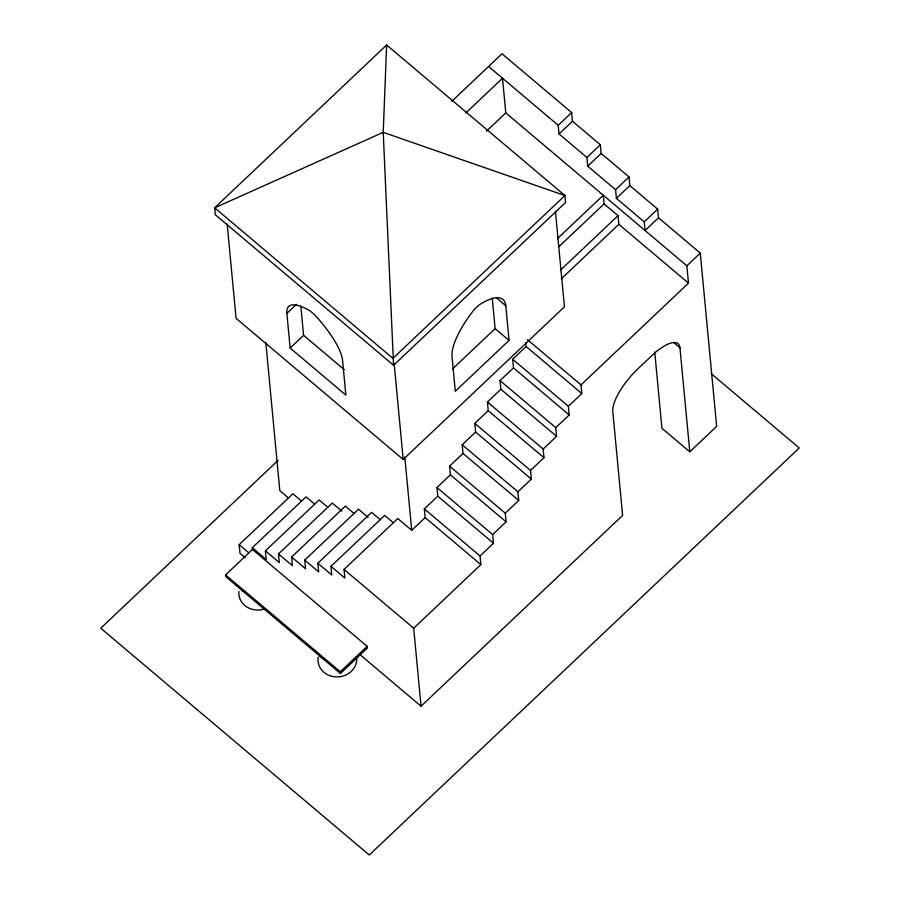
<?xml version="1.0" encoding="UTF-8"?>
<svg xmlns="http://www.w3.org/2000/svg" width="900" height="900" viewBox="0 0 900 900"><rect width="100%" height="100%" fill="white"/><g stroke="black" fill="none" stroke-linecap="round" stroke-linejoin="round"><path stroke-width="1.35" d="M386.64 45L383.22 132.356L393.57 365.287L565.56 202.477L564.908 195.547L386.64 45L214.65 207.81L215.303 214.74L393.57 365.287M451.845 101.261L502.02 53.764L571.658 112.579L572.479 121.241L600.334 144.765L601.155 153.428L629.01 176.951L629.831 185.614L657.686 209.138L658.496 217.8L700.279 253.091L716.659 426.375L689.794 451.822L661.939 428.299L654.727 352.046M465.772 113.029L502.515 78.244L505.789 112.905L686.846 265.804L688.489 283.14L580.995 384.885L581.805 393.559L568.373 406.271L569.194 414.934L555.75 427.657L556.571 436.32L543.139 449.044L543.96 457.706L530.516 470.43L531.337 479.093L517.905 491.805L518.726 500.468L505.282 513.191L506.104 521.854L492.671 534.577L493.481 543.24L480.049 555.964L480.87 564.626L413.685 628.222L421.054 706.196L622.609 515.419L612.776 411.435A38.745 13.095 -49.8 0 1 638.01 368.674L654.975 352.777A38.745 13.095 -49.8 0 1 679.961 347.839L689.794 451.822M286.875 313.391A58.106 17.201 46.6 0 1 310.399 311.152L314.516 314.64A58.106 17.201 46.6 0 1 342.585 360.439L345.859 395.089L290.149 348.041L286.875 313.391L296.471 304.301M486.405 131.265L505.789 112.905M290.149 348.041L303.581 335.329L300.836 306.214M658.496 217.8L645.064 230.524L644.242 221.861L616.387 198.338L615.577 189.675L587.722 166.151L586.901 157.477L559.046 133.965L558.225 125.291L571.658 112.579M559.046 133.965L572.479 121.241M586.901 157.477L600.334 144.765M587.722 166.151L601.155 153.428M278.044 460.418L100.755 628.234L369.27 855L799.245 447.986L711.169 373.613M557.359 238.714L603.281 195.232L604.102 203.906L618.03 215.662L618.851 224.325L688.489 283.14M245.273 557.752L239.996 553.298L239.186 544.635L292.928 493.762L301.5 500.996M615.577 189.675L629.01 176.951M558.585 246.982L604.102 203.906M616.387 198.338L629.831 185.614M252.45 549.461L225.585 574.909L225.743 576.641L340.447 673.504L367.324 648.067L367.155 646.335L252.45 549.461L252.292 547.729L306.034 496.856L314.606 504.09M452.543 368.944L495.135 328.624L492.244 298.125M560.385 270.236L618.03 215.662M252.292 547.729L266.22 559.496L265.399 550.834L319.151 499.95L327.713 507.195M561.195 278.899L618.851 224.325M265.399 550.834L279.326 562.59L278.505 553.928L332.257 503.055L341.899 511.189M509.062 340.38L455.31 391.264L452.036 356.603A58.106 19.643 -49.8 0 1 474.649 309.037L478.631 305.269A58.106 19.643 -49.8 0 1 505.789 305.73L509.062 340.38L495.135 328.624M644.242 221.861L657.686 209.138M278.505 553.928L292.433 565.684L291.611 557.021L345.364 506.149L353.936 513.382M227.16 224.055L236.081 318.33L403.2 459.473L564.446 306.832L555.401 211.185M569.194 414.934L513.484 367.886L512.663 359.224L526.106 346.511L525.746 342.799M291.611 557.021L305.539 568.789L304.729 560.115L358.47 509.243L368.111 517.387M556.571 436.32L500.861 389.272L500.051 380.61L513.484 367.886M543.96 457.706L488.25 410.659L487.429 401.996L500.861 389.272M304.729 560.115L318.656 571.882L317.835 563.22L371.576 512.336L380.149 519.581M531.337 479.093L475.627 432.045L474.806 423.382L488.25 410.659M317.835 563.22L331.762 574.976L330.941 566.314L384.683 515.441L393.255 522.675M518.726 500.468L463.016 453.431L462.195 444.757L475.627 432.045M506.104 521.854L450.394 474.806L449.572 466.144L463.016 453.431M330.941 566.314L344.869 578.081L344.048 569.408L397.8 518.535L411.728 530.291L425.16 517.579L424.339 508.916L437.782 496.192L436.961 487.53L450.394 474.806M686.846 265.804L700.279 253.091M340.447 673.504L340.29 671.771L367.155 646.335M488.588 66.487L558.225 125.291M673.538 342.416L679.961 347.839M496.136 297.585L505.789 305.73M527.423 339.649L580.995 384.885M526.106 346.511L581.805 393.559M512.663 359.224L568.373 406.271M500.051 380.61L555.75 427.657M487.429 401.996L543.139 449.044M474.806 423.382L530.516 470.43M462.195 444.757L517.905 491.805M303.581 335.329L344.295 369.709M449.572 466.144L505.282 513.191M436.961 487.53L492.671 534.577M437.782 496.192L493.481 543.24M424.339 508.916L480.049 555.964M425.16 517.579L480.87 564.626M288.394 497.902L279.821 490.657L265.815 342.529M344.048 569.408L413.685 628.222M239.186 544.635L248.828 552.78M359.325 654.064L421.054 706.196M225.585 574.909L340.29 671.771M404.798 457.088L411.728 530.291M394.166 363.814L403.2 459.473M263.52 609.266A19.372 17.303 -5.4 0 1 238.916 591.413M243.439 591.57A19.372 17.303 -5.4 0 1 241.537 589.714M356.558 656.944A19.372 17.303 -5.4 0 1 336.994 676.913A19.372 17.303 -5.4 0 1 318.296 657M324.81 660.038A19.372 17.303 -5.4 0 1 319.871 655.526M564.908 195.547L392.918 358.358L214.65 207.81L383.22 132.356L564.908 195.547"/></g></svg>
